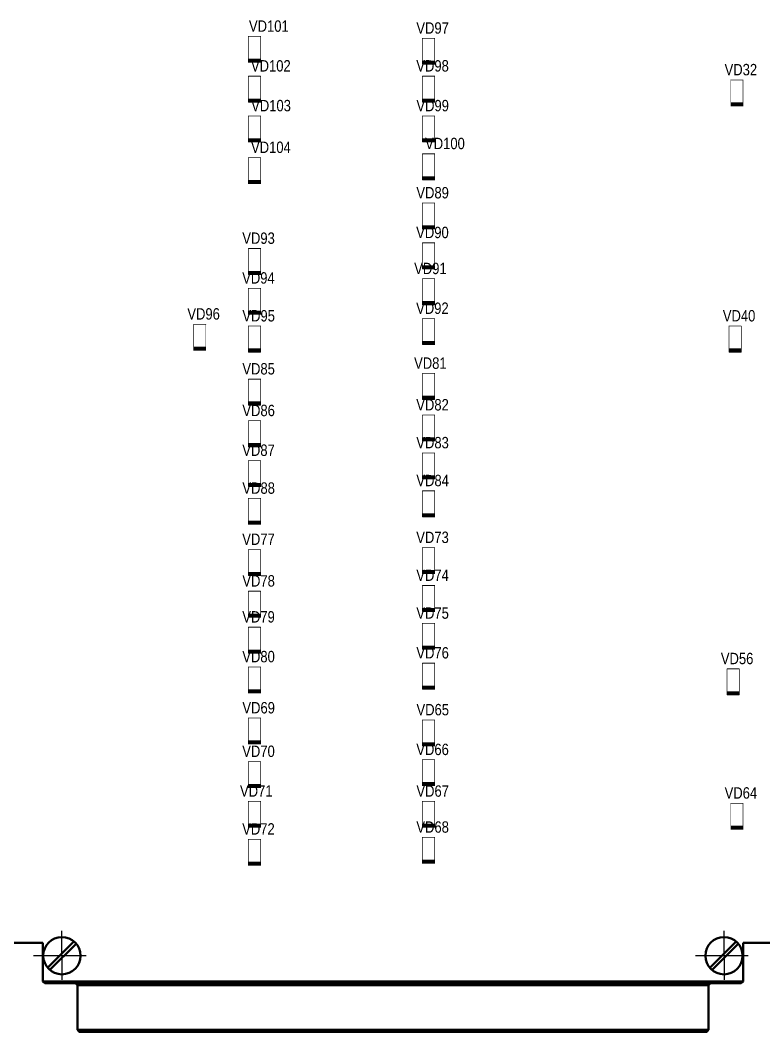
# Model space of a CAD drawing. Header units: millimetres. Extents: x 7140 to 8879, y -16257 to -5062.
# Drawn here: x 7514.5 to 7614.4, y -14766 to -14630.3 of the extents above; entities that cross this region are included whole.
import ezdxf

# ---------------------------------------------------------------- set-up
doc = ezdxf.new("R2010")
doc.units = ezdxf.units.MM
doc.layers.add('BottomOverlay', color=54, linetype='Continuous')
doc.layers.add('BottomSolder', color=6, linetype='Continuous')
doc.styles.get("Standard").update_dxf_attribs({"font": 'ARIALN.TTF', "height": 3.4})

msp = doc.modelspace()

# ---------------------------------------------------------------- linework, layer by layer
at = {"layer": 'BottomOverlay'}
for points, const_width in [([(7546.80521, -14632.4962), (7545.15521, -14632.4962)], 0.1), ([(7545.15521, -14635.9962), (7545.15521, -14632.4962)], 0.08), ([(7546.80521, -14635.9962), (7546.80521, -14632.4962)], 0.08), ([(7570.17318, -14632.7502), (7568.52318, -14632.7502)], 0.1), ([(7568.52318, -14636.2502), (7568.52318, -14632.7502)], 0.08), ([(7570.17318, -14636.2502), (7570.17318, -14632.7502)], 0.08), ([(7546.80521, -14635.9962), (7545.15521, -14635.9962)], 0.08), ([(7570.17318, -14636.2502), (7568.52318, -14636.2502)], 0.08), ([(7546.80518, -14637.8302), (7545.15518, -14637.8302)], 0.1), ([(7545.15518, -14641.3302), (7545.15518, -14637.8302)], 0.08), ([(7546.80518, -14641.3302), (7546.80518, -14637.8302)], 0.08), ([(7570.1732, -14637.8302), (7568.5232, -14637.8302)], 0.1), ([(7568.5232, -14641.3302), (7568.5232, -14637.8302)], 0.08), ([(7570.1732, -14641.3302), (7570.1732, -14637.8302)], 0.08), ([(7611.57518, -14638.3382), (7609.92518, -14638.3382)], 0.1), ([(7609.92518, -14641.8382), (7609.92518, -14638.3382)], 0.08), ([(7611.57518, -14641.8382), (7611.57518, -14638.3382)], 0.08), ([(7546.80518, -14641.3302), (7545.15518, -14641.3302)], 0.08), ([(7570.1732, -14641.3302), (7568.5232, -14641.3302)], 0.08), ([(7611.57518, -14641.8382), (7609.92518, -14641.8382)], 0.08), ([(7546.8052, -14643.1642), (7545.1552, -14643.1642)], 0.1), ([(7545.1552, -14646.6642), (7545.1552, -14643.1642)], 0.08), ([(7546.8052, -14646.6642), (7546.8052, -14643.1642)], 0.08), ([(7570.17317, -14643.1642), (7568.52317, -14643.1642)], 0.1), ([(7568.52317, -14646.6642), (7568.52317, -14643.1642)], 0.08), ([(7570.17317, -14646.6642), (7570.17317, -14643.1642)], 0.08), ([(7546.8052, -14646.6642), (7545.1552, -14646.6642)], 0.08), ([(7570.17317, -14646.6642), (7568.52317, -14646.6642)], 0.08), ([(7546.80517, -14648.7522), (7545.15517, -14648.7522)], 0.1), ([(7545.15517, -14652.2522), (7545.15517, -14648.7522)], 0.08), ([(7546.80517, -14652.2522), (7546.80517, -14648.7522)], 0.08), ([(7570.17314, -14648.2442), (7568.52314, -14648.2442)], 0.1), ([(7568.52314, -14651.7442), (7568.52314, -14648.2442)], 0.08), ([(7570.17314, -14651.7442), (7570.17314, -14648.2442)], 0.08), ([(7570.17314, -14651.7442), (7568.52314, -14651.7442)], 0.08), ([(7546.80517, -14652.2522), (7545.15517, -14652.2522)], 0.08), ([(7570.17317, -14654.8482), (7568.52317, -14654.8482)], 0.1), ([(7568.52317, -14658.3482), (7568.52317, -14654.8482)], 0.08), ([(7570.17317, -14658.3482), (7570.17317, -14654.8482)], 0.08), ([(7570.17317, -14658.3482), (7568.52317, -14658.3482)], 0.08), ([(7570.17319, -14660.1822), (7568.52319, -14660.1822)], 0.1), ([(7568.52319, -14663.6822), (7568.52319, -14660.1822)], 0.08), ([(7570.17319, -14663.6822), (7570.17319, -14660.1822)], 0.08), ([(7546.8052, -14660.9442), (7545.1552, -14660.9442)], 0.1), ([(7545.1552, -14664.4442), (7545.1552, -14660.9442)], 0.08), ([(7546.8052, -14664.4442), (7546.8052, -14660.9442)], 0.08), ([(7570.17319, -14663.6822), (7568.52319, -14663.6822)], 0.08), ([(7546.8052, -14664.4442), (7545.1552, -14664.4442)], 0.08), ([(7570.17316, -14665.0082), (7568.52316, -14665.0082)], 0.1), ([(7568.52316, -14668.5082), (7568.52316, -14665.0082)], 0.08), ([(7570.17316, -14668.5082), (7570.17316, -14665.0082)], 0.08), ([(7546.80517, -14666.2782), (7545.15517, -14666.2782)], 0.1), ([(7545.15517, -14669.7782), (7545.15517, -14666.2782)], 0.08), ([(7546.80517, -14669.7782), (7546.80517, -14666.2782)], 0.08), ([(7546.80517, -14669.7782), (7545.15517, -14669.7782)], 0.08), ([(7570.17316, -14668.5082), (7568.52316, -14668.5082)], 0.08), ([(7539.43918, -14671.1042), (7537.78918, -14671.1042)], 0.1), ([(7537.78918, -14674.6042), (7537.78918, -14671.1042)], 0.08), ([(7539.43918, -14674.6042), (7539.43918, -14671.1042)], 0.08), ([(7570.17318, -14670.3422), (7568.52318, -14670.3422)], 0.1), ([(7568.52318, -14673.8422), (7568.52318, -14670.3422)], 0.08), ([(7570.17318, -14673.8422), (7570.17318, -14670.3422)], 0.08), ([(7546.80519, -14671.3582), (7545.15519, -14671.3582)], 0.1), ([(7545.15519, -14674.8582), (7545.15519, -14671.3582)], 0.08), ([(7546.80519, -14674.8582), (7546.80519, -14671.3582)], 0.08), ([(7611.32118, -14671.3582), (7609.67118, -14671.3582)], 0.1), ([(7609.67118, -14674.8582), (7609.67118, -14671.3582)], 0.08), ([(7611.32118, -14674.8582), (7611.32118, -14671.3582)], 0.08), ([(7570.17318, -14673.8422), (7568.52318, -14673.8422)], 0.08), ([(7539.43918, -14674.6042), (7537.78918, -14674.6042)], 0.08), ([(7546.80519, -14674.8582), (7545.15519, -14674.8582)], 0.08), ([(7611.32118, -14674.8582), (7609.67118, -14674.8582)], 0.08), ([(7570.17315, -14677.7082), (7568.52315, -14677.7082)], 0.1), ([(7568.52315, -14681.2082), (7568.52315, -14677.7082)], 0.08), ([(7570.17315, -14681.2082), (7570.17315, -14677.7082)], 0.08), ([(7546.80518, -14678.4702), (7545.15518, -14678.4702)], 0.1), ([(7545.15518, -14681.9702), (7545.15518, -14678.4702)], 0.08), ([(7546.80518, -14681.9702), (7546.80518, -14678.4702)], 0.08), ([(7546.80518, -14681.9702), (7545.15518, -14681.9702)], 0.08), ([(7570.17315, -14681.2082), (7568.52315, -14681.2082)], 0.08), ([(7570.17322, -14683.2962), (7568.52322, -14683.2962)], 0.1), ([(7568.52322, -14686.7962), (7568.52322, -14683.2962)], 0.08), ([(7570.17322, -14686.7962), (7570.17322, -14683.2962)], 0.08), ([(7546.80515, -14684.0582), (7545.15515, -14684.0582)], 0.1), ([(7545.15515, -14687.5582), (7545.15515, -14684.0582)], 0.08), ([(7546.80515, -14687.5582), (7546.80515, -14684.0582)], 0.08), ([(7570.17322, -14686.7962), (7568.52322, -14686.7962)], 0.08), ([(7546.80515, -14687.5582), (7545.15515, -14687.5582)], 0.08), ([(7570.17319, -14688.3762), (7568.52319, -14688.3762)], 0.1), ([(7568.52319, -14691.8762), (7568.52319, -14688.3762)], 0.08), ([(7570.17319, -14691.8762), (7570.17319, -14688.3762)], 0.08), ([(7546.80522, -14689.3922), (7545.15522, -14689.3922)], 0.1), ([(7545.15522, -14692.8922), (7545.15522, -14689.3922)], 0.08), ([(7546.80522, -14692.8922), (7546.80522, -14689.3922)], 0.08), ([(7546.80522, -14692.8922), (7545.15522, -14692.8922)], 0.08), ([(7570.17319, -14691.8762), (7568.52319, -14691.8762)], 0.08), ([(7570.17316, -14693.4562), (7568.52316, -14693.4562)], 0.1), ([(7568.52316, -14696.9562), (7568.52316, -14693.4562)], 0.08), ([(7570.17316, -14696.9562), (7570.17316, -14693.4562)], 0.08), ([(7546.80519, -14694.4722), (7545.15519, -14694.4722)], 0.1), ([(7545.15519, -14697.9722), (7545.15519, -14694.4722)], 0.08), ([(7546.80519, -14697.9722), (7546.80519, -14694.4722)], 0.08), ([(7570.17316, -14696.9562), (7568.52316, -14696.9562)], 0.08), ([(7546.80519, -14697.9722), (7545.15519, -14697.9722)], 0.08), ([(7546.80521, -14701.3302), (7545.15521, -14701.3302)], 0.1), ([(7545.15521, -14704.8302), (7545.15521, -14701.3302)], 0.08), ([(7546.80521, -14704.8302), (7546.80521, -14701.3302)], 0.08), ([(7570.17318, -14701.0762), (7568.52318, -14701.0762)], 0.1), ([(7568.52318, -14704.5762), (7568.52318, -14701.0762)], 0.08), ([(7570.17318, -14704.5762), (7570.17318, -14701.0762)], 0.08), ([(7546.80521, -14704.8302), (7545.15521, -14704.8302)], 0.08), ([(7570.17318, -14704.5762), (7568.52318, -14704.5762)], 0.08), ([(7570.1732, -14706.1562), (7568.5232, -14706.1562)], 0.1), ([(7568.5232, -14709.6562), (7568.5232, -14706.1562)], 0.08), ([(7570.1732, -14709.6562), (7570.1732, -14706.1562)], 0.08), ([(7546.80518, -14706.9182), (7545.15518, -14706.9182)], 0.1), ([(7545.15518, -14710.4182), (7545.15518, -14706.9182)], 0.08), ([(7546.80518, -14710.4182), (7546.80518, -14706.9182)], 0.08), ([(7546.80518, -14710.4182), (7545.15518, -14710.4182)], 0.08), ([(7570.1732, -14709.6562), (7568.5232, -14709.6562)], 0.08), ([(7546.8052, -14711.7442), (7545.1552, -14711.7442)], 0.1), ([(7545.1552, -14715.2442), (7545.1552, -14711.7442)], 0.08), ([(7546.8052, -14715.2442), (7546.8052, -14711.7442)], 0.08), ([(7570.17317, -14711.2362), (7568.52317, -14711.2362)], 0.1), ([(7568.52317, -14714.7362), (7568.52317, -14711.2362)], 0.08), ([(7570.17317, -14714.7362), (7570.17317, -14711.2362)], 0.08), ([(7546.8052, -14715.2442), (7545.1552, -14715.2442)], 0.08), ([(7570.17317, -14714.7362), (7568.52317, -14714.7362)], 0.08), ([(7546.80517, -14717.0782), (7545.15517, -14717.0782)], 0.1), ([(7545.15517, -14720.5782), (7545.15517, -14717.0782)], 0.08), ([(7546.80517, -14720.5782), (7546.80517, -14717.0782)], 0.08), ([(7570.17314, -14716.5702), (7568.52314, -14716.5702)], 0.1), ([(7568.52314, -14720.0702), (7568.52314, -14716.5702)], 0.08), ([(7570.17314, -14720.0702), (7570.17314, -14716.5702)], 0.08), ([(7611.06718, -14717.3322), (7609.41718, -14717.3322)], 0.1), ([(7609.41718, -14720.8322), (7609.41718, -14717.3322)], 0.08), ([(7611.06718, -14720.8322), (7611.06718, -14717.3322)], 0.08), ([(7546.80517, -14720.5782), (7545.15517, -14720.5782)], 0.08), ([(7570.17314, -14720.0702), (7568.52314, -14720.0702)], 0.08), ([(7611.06718, -14720.8322), (7609.41718, -14720.8322)], 0.08), ([(7546.8052, -14723.9362), (7545.1552, -14723.9362)], 0.1), ([(7545.1552, -14727.4362), (7545.1552, -14723.9362)], 0.08), ([(7546.8052, -14727.4362), (7546.8052, -14723.9362)], 0.08), ([(7570.17317, -14724.1902), (7568.52317, -14724.1902)], 0.1), ([(7568.52317, -14727.6902), (7568.52317, -14724.1902)], 0.08), ([(7570.17317, -14727.6902), (7570.17317, -14724.1902)], 0.08), ([(7546.8052, -14727.4362), (7545.1552, -14727.4362)], 0.08), ([(7570.17317, -14727.6902), (7568.52317, -14727.6902)], 0.08), ([(7570.17319, -14729.5242), (7568.52319, -14729.5242)], 0.1), ([(7568.52319, -14733.0242), (7568.52319, -14729.5242)], 0.08), ([(7570.17319, -14733.0242), (7570.17319, -14729.5242)], 0.08), ([(7546.80517, -14729.7782), (7545.15517, -14729.7782)], 0.1), ([(7545.15517, -14733.2782), (7545.15517, -14729.7782)], 0.08), ([(7546.80517, -14733.2782), (7546.80517, -14729.7782)], 0.08), ([(7546.80517, -14733.2782), (7545.15517, -14733.2782)], 0.08), ([(7570.17319, -14733.0242), (7568.52319, -14733.0242)], 0.08), ([(7546.80519, -14735.1122), (7545.15519, -14735.1122)], 0.1), ([(7545.15519, -14738.6122), (7545.15519, -14735.1122)], 0.08), ([(7546.80519, -14738.6122), (7546.80519, -14735.1122)], 0.08), ([(7570.17316, -14735.1122), (7568.52316, -14735.1122)], 0.1), ([(7568.52316, -14738.6122), (7568.52316, -14735.1122)], 0.08), ([(7570.17316, -14738.6122), (7570.17316, -14735.1122)], 0.08), ([(7611.57518, -14735.3662), (7609.92518, -14735.3662)], 0.1), ([(7609.92518, -14738.8662), (7609.92518, -14735.3662)], 0.08), ([(7611.57518, -14738.8662), (7611.57518, -14735.3662)], 0.08), ([(7546.80519, -14738.6122), (7545.15519, -14738.6122)], 0.08), ([(7570.17316, -14738.6122), (7568.52316, -14738.6122)], 0.08), ([(7611.57518, -14738.8662), (7609.92518, -14738.8662)], 0.08), ([(7546.80516, -14740.1922), (7545.15516, -14740.1922)], 0.1), ([(7545.15516, -14743.6922), (7545.15516, -14740.1922)], 0.08), ([(7546.80516, -14743.6922), (7546.80516, -14740.1922)], 0.08), ([(7570.17318, -14739.9382), (7568.52318, -14739.9382)], 0.1), ([(7568.52318, -14743.4382), (7568.52318, -14739.9382)], 0.08), ([(7570.17318, -14743.4382), (7570.17318, -14739.9382)], 0.08), ([(7546.80516, -14743.6922), (7545.15516, -14743.6922)], 0.08), ([(7570.17318, -14743.4382), (7568.52318, -14743.4382)], 0.08)]:
    msp.add_lwpolyline(points, dxfattribs=dict(at, const_width=const_width))
for points, const_width in [([(7545.18021, -14632.4962, -1), (7545.13021, -14632.4962, -1)], 0.05), ([(7545.17521, -14632.4962, -1), (7545.13521, -14632.4962, -1)], 0.04), ([(7546.83021, -14632.4962, -1), (7546.78021, -14632.4962, -1)], 0.05), ([(7546.82521, -14632.4962, -1), (7546.78521, -14632.4962, -1)], 0.04), ([(7568.54818, -14632.7502, -1), (7568.49818, -14632.7502, -1)], 0.05), ([(7568.54318, -14632.7502, -1), (7568.50318, -14632.7502, -1)], 0.04), ([(7570.19818, -14632.7502, -1), (7570.14818, -14632.7502, -1)], 0.05), ([(7570.19318, -14632.7502, -1), (7570.15318, -14632.7502, -1)], 0.04), ([(7545.17521, -14635.9962, -1), (7545.13521, -14635.9962, -1)], 0.04), ([(7545.17521, -14635.9962, -1), (7545.13521, -14635.9962, -1)], 0.04), ([(7546.82521, -14635.9962, -1), (7546.78521, -14635.9962, -1)], 0.04), ([(7546.82521, -14635.9962, -1), (7546.78521, -14635.9962, -1)], 0.04), ([(7568.54318, -14636.2502, -1), (7568.50318, -14636.2502, -1)], 0.04), ([(7568.54318, -14636.2502, -1), (7568.50318, -14636.2502, -1)], 0.04), ([(7570.19318, -14636.2502, -1), (7570.15318, -14636.2502, -1)], 0.04), ([(7570.19318, -14636.2502, -1), (7570.15318, -14636.2502, -1)], 0.04), ([(7545.18018, -14637.8302, -1), (7545.13018, -14637.8302, -1)], 0.05), ([(7545.17518, -14637.8302, -1), (7545.13518, -14637.8302, -1)], 0.04), ([(7546.83018, -14637.8302, -1), (7546.78018, -14637.8302, -1)], 0.05), ([(7546.82518, -14637.8302, -1), (7546.78518, -14637.8302, -1)], 0.04), ([(7568.5482, -14637.8302, -1), (7568.4982, -14637.8302, -1)], 0.05), ([(7568.5432, -14637.8302, -1), (7568.5032, -14637.8302, -1)], 0.04), ([(7570.1982, -14637.8302, -1), (7570.1482, -14637.8302, -1)], 0.05), ([(7570.1932, -14637.8302, -1), (7570.1532, -14637.8302, -1)], 0.04), ([(7609.95018, -14638.3382, -1), (7609.90018, -14638.3382, -1)], 0.05), ([(7609.94518, -14638.3382, -1), (7609.90518, -14638.3382, -1)], 0.04), ([(7611.60018, -14638.3382, -1), (7611.55018, -14638.3382, -1)], 0.05), ([(7611.59518, -14638.3382, -1), (7611.55518, -14638.3382, -1)], 0.04), ([(7545.17518, -14641.3302, -1), (7545.13518, -14641.3302, -1)], 0.04), ([(7545.17518, -14641.3302, -1), (7545.13518, -14641.3302, -1)], 0.04), ([(7546.82518, -14641.3302, -1), (7546.78518, -14641.3302, -1)], 0.04), ([(7546.82518, -14641.3302, -1), (7546.78518, -14641.3302, -1)], 0.04), ([(7568.5432, -14641.3302, -1), (7568.5032, -14641.3302, -1)], 0.04), ([(7568.5432, -14641.3302, -1), (7568.5032, -14641.3302, -1)], 0.04), ([(7570.1932, -14641.3302, -1), (7570.1532, -14641.3302, -1)], 0.04), ([(7570.1932, -14641.3302, -1), (7570.1532, -14641.3302, -1)], 0.04), ([(7609.94518, -14641.8382, -1), (7609.90518, -14641.8382, -1)], 0.04), ([(7609.94518, -14641.8382, -1), (7609.90518, -14641.8382, -1)], 0.04), ([(7611.59518, -14641.8382, -1), (7611.55518, -14641.8382, -1)], 0.04), ([(7611.59518, -14641.8382, -1), (7611.55518, -14641.8382, -1)], 0.04), ([(7545.1802, -14643.1642, -1), (7545.1302, -14643.1642, -1)], 0.05), ([(7545.1752, -14643.1642, -1), (7545.1352, -14643.1642, -1)], 0.04), ([(7546.8302, -14643.1642, -1), (7546.7802, -14643.1642, -1)], 0.05), ([(7546.8252, -14643.1642, -1), (7546.7852, -14643.1642, -1)], 0.04), ([(7568.54817, -14643.1642, -1), (7568.49817, -14643.1642, -1)], 0.05), ([(7568.54317, -14643.1642, -1), (7568.50317, -14643.1642, -1)], 0.04), ([(7570.19817, -14643.1642, -1), (7570.14817, -14643.1642, -1)], 0.05), ([(7570.19317, -14643.1642, -1), (7570.15317, -14643.1642, -1)], 0.04), ([(7545.1752, -14646.6642, -1), (7545.1352, -14646.6642, -1)], 0.04), ([(7545.1752, -14646.6642, -1), (7545.1352, -14646.6642, -1)], 0.04), ([(7546.8252, -14646.6642, -1), (7546.7852, -14646.6642, -1)], 0.04), ([(7546.8252, -14646.6642, -1), (7546.7852, -14646.6642, -1)], 0.04), ([(7568.54317, -14646.6642, -1), (7568.50317, -14646.6642, -1)], 0.04), ([(7568.54317, -14646.6642, -1), (7568.50317, -14646.6642, -1)], 0.04), ([(7570.19317, -14646.6642, -1), (7570.15317, -14646.6642, -1)], 0.04), ([(7570.19317, -14646.6642, -1), (7570.15317, -14646.6642, -1)], 0.04), ([(7545.18017, -14648.7522, -1), (7545.13017, -14648.7522, -1)], 0.05), ([(7545.17517, -14648.7522, -1), (7545.13517, -14648.7522, -1)], 0.04), ([(7546.83017, -14648.7522, -1), (7546.78017, -14648.7522, -1)], 0.05), ([(7546.82517, -14648.7522, -1), (7546.78517, -14648.7522, -1)], 0.04), ([(7568.54814, -14648.2442, -1), (7568.49814, -14648.2442, -1)], 0.05), ([(7568.54314, -14648.2442, -1), (7568.50314, -14648.2442, -1)], 0.04), ([(7570.19814, -14648.2442, -1), (7570.14814, -14648.2442, -1)], 0.05), ([(7570.19314, -14648.2442, -1), (7570.15314, -14648.2442, -1)], 0.04), ([(7568.54314, -14651.7442, -1), (7568.50314, -14651.7442, -1)], 0.04), ([(7568.54314, -14651.7442, -1), (7568.50314, -14651.7442, -1)], 0.04), ([(7570.19314, -14651.7442, -1), (7570.15314, -14651.7442, -1)], 0.04), ([(7570.19314, -14651.7442, -1), (7570.15314, -14651.7442, -1)], 0.04), ([(7545.17517, -14652.2522, -1), (7545.13517, -14652.2522, -1)], 0.04), ([(7545.17517, -14652.2522, -1), (7545.13517, -14652.2522, -1)], 0.04), ([(7546.82517, -14652.2522, -1), (7546.78517, -14652.2522, -1)], 0.04), ([(7546.82517, -14652.2522, -1), (7546.78517, -14652.2522, -1)], 0.04), ([(7568.54817, -14654.8482, -1), (7568.49817, -14654.8482, -1)], 0.05), ([(7568.54317, -14654.8482, -1), (7568.50317, -14654.8482, -1)], 0.04), ([(7570.19817, -14654.8482, -1), (7570.14817, -14654.8482, -1)], 0.05), ([(7570.19317, -14654.8482, -1), (7570.15317, -14654.8482, -1)], 0.04), ([(7568.54317, -14658.3482, -1), (7568.50317, -14658.3482, -1)], 0.04), ([(7568.54317, -14658.3482, -1), (7568.50317, -14658.3482, -1)], 0.04), ([(7570.19317, -14658.3482, -1), (7570.15317, -14658.3482, -1)], 0.04), ([(7570.19317, -14658.3482, -1), (7570.15317, -14658.3482, -1)], 0.04), ([(7568.54819, -14660.1822, -1), (7568.49819, -14660.1822, -1)], 0.05), ([(7568.54319, -14660.1822, -1), (7568.50319, -14660.1822, -1)], 0.04), ([(7570.19819, -14660.1822, -1), (7570.14819, -14660.1822, -1)], 0.05), ([(7570.19319, -14660.1822, -1), (7570.15319, -14660.1822, -1)], 0.04), ([(7545.1802, -14660.9442, -1), (7545.1302, -14660.9442, -1)], 0.05), ([(7545.1752, -14660.9442, -1), (7545.1352, -14660.9442, -1)], 0.04), ([(7546.8302, -14660.9442, -1), (7546.7802, -14660.9442, -1)], 0.05), ([(7546.8252, -14660.9442, -1), (7546.7852, -14660.9442, -1)], 0.04), ([(7568.54319, -14663.6822, -1), (7568.50319, -14663.6822, -1)], 0.04), ([(7568.54319, -14663.6822, -1), (7568.50319, -14663.6822, -1)], 0.04), ([(7570.19319, -14663.6822, -1), (7570.15319, -14663.6822, -1)], 0.04), ([(7570.19319, -14663.6822, -1), (7570.15319, -14663.6822, -1)], 0.04), ([(7545.1752, -14664.4442, -1), (7545.1352, -14664.4442, -1)], 0.04), ([(7545.1752, -14664.4442, -1), (7545.1352, -14664.4442, -1)], 0.04), ([(7546.8252, -14664.4442, -1), (7546.7852, -14664.4442, -1)], 0.04), ([(7546.8252, -14664.4442, -1), (7546.7852, -14664.4442, -1)], 0.04), ([(7568.54816, -14665.0082, -1), (7568.49816, -14665.0082, -1)], 0.05), ([(7568.54316, -14665.0082, -1), (7568.50316, -14665.0082, -1)], 0.04), ([(7570.19816, -14665.0082, -1), (7570.14816, -14665.0082, -1)], 0.05), ([(7570.19316, -14665.0082, -1), (7570.15316, -14665.0082, -1)], 0.04), ([(7545.18017, -14666.2782, -1), (7545.13017, -14666.2782, -1)], 0.05), ([(7545.17517, -14666.2782, -1), (7545.13517, -14666.2782, -1)], 0.04), ([(7546.83017, -14666.2782, -1), (7546.78017, -14666.2782, -1)], 0.05), ([(7546.82517, -14666.2782, -1), (7546.78517, -14666.2782, -1)], 0.04), ([(7545.17517, -14669.7782, -1), (7545.13517, -14669.7782, -1)], 0.04), ([(7545.17517, -14669.7782, -1), (7545.13517, -14669.7782, -1)], 0.04), ([(7546.82517, -14669.7782, -1), (7546.78517, -14669.7782, -1)], 0.04), ([(7546.82517, -14669.7782, -1), (7546.78517, -14669.7782, -1)], 0.04), ([(7568.54316, -14668.5082, -1), (7568.50316, -14668.5082, -1)], 0.04), ([(7568.54316, -14668.5082, -1), (7568.50316, -14668.5082, -1)], 0.04), ([(7570.19316, -14668.5082, -1), (7570.15316, -14668.5082, -1)], 0.04), ([(7570.19316, -14668.5082, -1), (7570.15316, -14668.5082, -1)], 0.04), ([(7537.81418, -14671.1042, -1), (7537.76418, -14671.1042, -1)], 0.05), ([(7537.80918, -14671.1042, -1), (7537.76918, -14671.1042, -1)], 0.04), ([(7539.46418, -14671.1042, -1), (7539.41418, -14671.1042, -1)], 0.05), ([(7539.45918, -14671.1042, -1), (7539.41918, -14671.1042, -1)], 0.04), ([(7568.54818, -14670.3422, -1), (7568.49818, -14670.3422, -1)], 0.05), ([(7568.54318, -14670.3422, -1), (7568.50318, -14670.3422, -1)], 0.04), ([(7570.19818, -14670.3422, -1), (7570.14818, -14670.3422, -1)], 0.05), ([(7570.19318, -14670.3422, -1), (7570.15318, -14670.3422, -1)], 0.04), ([(7545.18019, -14671.3582, -1), (7545.13019, -14671.3582, -1)], 0.05), ([(7545.17519, -14671.3582, -1), (7545.13519, -14671.3582, -1)], 0.04), ([(7546.83019, -14671.3582, -1), (7546.78019, -14671.3582, -1)], 0.05), ([(7546.82519, -14671.3582, -1), (7546.78519, -14671.3582, -1)], 0.04), ([(7609.69618, -14671.3582, -1), (7609.64618, -14671.3582, -1)], 0.05), ([(7609.69118, -14671.3582, -1), (7609.65118, -14671.3582, -1)], 0.04), ([(7611.34618, -14671.3582, -1), (7611.29618, -14671.3582, -1)], 0.05), ([(7611.34118, -14671.3582, -1), (7611.30118, -14671.3582, -1)], 0.04), ([(7568.54318, -14673.8422, -1), (7568.50318, -14673.8422, -1)], 0.04), ([(7568.54318, -14673.8422, -1), (7568.50318, -14673.8422, -1)], 0.04), ([(7570.19318, -14673.8422, -1), (7570.15318, -14673.8422, -1)], 0.04), ([(7570.19318, -14673.8422, -1), (7570.15318, -14673.8422, -1)], 0.04), ([(7537.80918, -14674.6042, -1), (7537.76918, -14674.6042, -1)], 0.04), ([(7537.80918, -14674.6042, -1), (7537.76918, -14674.6042, -1)], 0.04), ([(7539.45918, -14674.6042, -1), (7539.41918, -14674.6042, -1)], 0.04), ([(7539.45918, -14674.6042, -1), (7539.41918, -14674.6042, -1)], 0.04), ([(7545.17519, -14674.8582, -1), (7545.13519, -14674.8582, -1)], 0.04), ([(7545.17519, -14674.8582, -1), (7545.13519, -14674.8582, -1)], 0.04), ([(7546.82519, -14674.8582, -1), (7546.78519, -14674.8582, -1)], 0.04), ([(7546.82519, -14674.8582, -1), (7546.78519, -14674.8582, -1)], 0.04), ([(7609.69118, -14674.8582, -1), (7609.65118, -14674.8582, -1)], 0.04), ([(7609.69118, -14674.8582, -1), (7609.65118, -14674.8582, -1)], 0.04), ([(7611.34118, -14674.8582, -1), (7611.30118, -14674.8582, -1)], 0.04), ([(7611.34118, -14674.8582, -1), (7611.30118, -14674.8582, -1)], 0.04), ([(7568.54815, -14677.7082, -1), (7568.49815, -14677.7082, -1)], 0.05), ([(7568.54315, -14677.7082, -1), (7568.50315, -14677.7082, -1)], 0.04), ([(7570.19815, -14677.7082, -1), (7570.14815, -14677.7082, -1)], 0.05), ([(7570.19315, -14677.7082, -1), (7570.15315, -14677.7082, -1)], 0.04), ([(7545.18018, -14678.4702, -1), (7545.13018, -14678.4702, -1)], 0.05), ([(7545.17518, -14678.4702, -1), (7545.13518, -14678.4702, -1)], 0.04), ([(7546.83018, -14678.4702, -1), (7546.78018, -14678.4702, -1)], 0.05), ([(7546.82518, -14678.4702, -1), (7546.78518, -14678.4702, -1)], 0.04), ([(7545.17518, -14681.9702, -1), (7545.13518, -14681.9702, -1)], 0.04), ([(7545.17518, -14681.9702, -1), (7545.13518, -14681.9702, -1)], 0.04), ([(7546.82518, -14681.9702, -1), (7546.78518, -14681.9702, -1)], 0.04), ([(7546.82518, -14681.9702, -1), (7546.78518, -14681.9702, -1)], 0.04), ([(7568.54315, -14681.2082, -1), (7568.50315, -14681.2082, -1)], 0.04), ([(7568.54315, -14681.2082, -1), (7568.50315, -14681.2082, -1)], 0.04), ([(7570.19315, -14681.2082, -1), (7570.15315, -14681.2082, -1)], 0.04), ([(7570.19315, -14681.2082, -1), (7570.15315, -14681.2082, -1)], 0.04), ([(7568.54822, -14683.2962, -1), (7568.49822, -14683.2962, -1)], 0.05), ([(7568.54322, -14683.2962, -1), (7568.50322, -14683.2962, -1)], 0.04), ([(7570.19822, -14683.2962, -1), (7570.14822, -14683.2962, -1)], 0.05), ([(7570.19322, -14683.2962, -1), (7570.15322, -14683.2962, -1)], 0.04), ([(7545.18015, -14684.0582, -1), (7545.13015, -14684.0582, -1)], 0.05), ([(7545.17515, -14684.0582, -1), (7545.13515, -14684.0582, -1)], 0.04), ([(7546.83015, -14684.0582, -1), (7546.78015, -14684.0582, -1)], 0.05), ([(7546.82515, -14684.0582, -1), (7546.78515, -14684.0582, -1)], 0.04), ([(7568.54322, -14686.7962, -1), (7568.50322, -14686.7962, -1)], 0.04), ([(7568.54322, -14686.7962, -1), (7568.50322, -14686.7962, -1)], 0.04), ([(7570.19322, -14686.7962, -1), (7570.15322, -14686.7962, -1)], 0.04), ([(7570.19322, -14686.7962, -1), (7570.15322, -14686.7962, -1)], 0.04), ([(7545.17515, -14687.5582, -1), (7545.13515, -14687.5582, -1)], 0.04), ([(7545.17515, -14687.5582, -1), (7545.13515, -14687.5582, -1)], 0.04), ([(7546.82515, -14687.5582, -1), (7546.78515, -14687.5582, -1)], 0.04), ([(7546.82515, -14687.5582, -1), (7546.78515, -14687.5582, -1)], 0.04), ([(7568.54819, -14688.3762, -1), (7568.49819, -14688.3762, -1)], 0.05), ([(7568.54319, -14688.3762, -1), (7568.50319, -14688.3762, -1)], 0.04), ([(7570.19819, -14688.3762, -1), (7570.14819, -14688.3762, -1)], 0.05), ([(7570.19319, -14688.3762, -1), (7570.15319, -14688.3762, -1)], 0.04), ([(7545.18022, -14689.3922, -1), (7545.13022, -14689.3922, -1)], 0.05), ([(7545.17522, -14689.3922, -1), (7545.13522, -14689.3922, -1)], 0.04), ([(7546.83022, -14689.3922, -1), (7546.78022, -14689.3922, -1)], 0.05), ([(7546.82522, -14689.3922, -1), (7546.78522, -14689.3922, -1)], 0.04), ([(7545.17522, -14692.8922, -1), (7545.13522, -14692.8922, -1)], 0.04), ([(7545.17522, -14692.8922, -1), (7545.13522, -14692.8922, -1)], 0.04), ([(7546.82522, -14692.8922, -1), (7546.78522, -14692.8922, -1)], 0.04), ([(7546.82522, -14692.8922, -1), (7546.78522, -14692.8922, -1)], 0.04), ([(7568.54319, -14691.8762, -1), (7568.50319, -14691.8762, -1)], 0.04), ([(7568.54319, -14691.8762, -1), (7568.50319, -14691.8762, -1)], 0.04), ([(7570.19319, -14691.8762, -1), (7570.15319, -14691.8762, -1)], 0.04), ([(7570.19319, -14691.8762, -1), (7570.15319, -14691.8762, -1)], 0.04), ([(7568.54816, -14693.4562, -1), (7568.49816, -14693.4562, -1)], 0.05), ([(7568.54316, -14693.4562, -1), (7568.50316, -14693.4562, -1)], 0.04), ([(7570.19816, -14693.4562, -1), (7570.14816, -14693.4562, -1)], 0.05), ([(7570.19316, -14693.4562, -1), (7570.15316, -14693.4562, -1)], 0.04), ([(7545.18019, -14694.4722, -1), (7545.13019, -14694.4722, -1)], 0.05), ([(7545.17519, -14694.4722, -1), (7545.13519, -14694.4722, -1)], 0.04), ([(7546.83019, -14694.4722, -1), (7546.78019, -14694.4722, -1)], 0.05), ([(7546.82519, -14694.4722, -1), (7546.78519, -14694.4722, -1)], 0.04), ([(7568.54316, -14696.9562, -1), (7568.50316, -14696.9562, -1)], 0.04), ([(7568.54316, -14696.9562, -1), (7568.50316, -14696.9562, -1)], 0.04), ([(7570.19316, -14696.9562, -1), (7570.15316, -14696.9562, -1)], 0.04), ([(7570.19316, -14696.9562, -1), (7570.15316, -14696.9562, -1)], 0.04), ([(7545.17519, -14697.9722, -1), (7545.13519, -14697.9722, -1)], 0.04), ([(7545.17519, -14697.9722, -1), (7545.13519, -14697.9722, -1)], 0.04), ([(7546.82519, -14697.9722, -1), (7546.78519, -14697.9722, -1)], 0.04), ([(7546.82519, -14697.9722, -1), (7546.78519, -14697.9722, -1)], 0.04), ([(7545.18021, -14701.3302, -1), (7545.13021, -14701.3302, -1)], 0.05), ([(7545.17521, -14701.3302, -1), (7545.13521, -14701.3302, -1)], 0.04), ([(7546.83021, -14701.3302, -1), (7546.78021, -14701.3302, -1)], 0.05), ([(7546.82521, -14701.3302, -1), (7546.78521, -14701.3302, -1)], 0.04), ([(7568.54818, -14701.0762, -1), (7568.49818, -14701.0762, -1)], 0.05), ([(7568.54318, -14701.0762, -1), (7568.50318, -14701.0762, -1)], 0.04), ([(7570.19818, -14701.0762, -1), (7570.14818, -14701.0762, -1)], 0.05), ([(7570.19318, -14701.0762, -1), (7570.15318, -14701.0762, -1)], 0.04), ([(7545.17521, -14704.8302, -1), (7545.13521, -14704.8302, -1)], 0.04), ([(7545.17521, -14704.8302, -1), (7545.13521, -14704.8302, -1)], 0.04), ([(7546.82521, -14704.8302, -1), (7546.78521, -14704.8302, -1)], 0.04), ([(7546.82521, -14704.8302, -1), (7546.78521, -14704.8302, -1)], 0.04), ([(7568.54318, -14704.5762, -1), (7568.50318, -14704.5762, -1)], 0.04), ([(7568.54318, -14704.5762, -1), (7568.50318, -14704.5762, -1)], 0.04), ([(7570.19318, -14704.5762, -1), (7570.15318, -14704.5762, -1)], 0.04), ([(7570.19318, -14704.5762, -1), (7570.15318, -14704.5762, -1)], 0.04), ([(7568.5482, -14706.1562, -1), (7568.4982, -14706.1562, -1)], 0.05), ([(7568.5432, -14706.1562, -1), (7568.5032, -14706.1562, -1)], 0.04), ([(7570.1982, -14706.1562, -1), (7570.1482, -14706.1562, -1)], 0.05), ([(7570.1932, -14706.1562, -1), (7570.1532, -14706.1562, -1)], 0.04), ([(7545.18018, -14706.9182, -1), (7545.13018, -14706.9182, -1)], 0.05), ([(7545.17518, -14706.9182, -1), (7545.13518, -14706.9182, -1)], 0.04), ([(7546.83018, -14706.9182, -1), (7546.78018, -14706.9182, -1)], 0.05), ([(7546.82518, -14706.9182, -1), (7546.78518, -14706.9182, -1)], 0.04), ([(7545.17518, -14710.4182, -1), (7545.13518, -14710.4182, -1)], 0.04), ([(7545.17518, -14710.4182, -1), (7545.13518, -14710.4182, -1)], 0.04), ([(7546.82518, -14710.4182, -1), (7546.78518, -14710.4182, -1)], 0.04), ([(7546.82518, -14710.4182, -1), (7546.78518, -14710.4182, -1)], 0.04), ([(7568.5432, -14709.6562, -1), (7568.5032, -14709.6562, -1)], 0.04), ([(7568.5432, -14709.6562, -1), (7568.5032, -14709.6562, -1)], 0.04), ([(7570.1932, -14709.6562, -1), (7570.1532, -14709.6562, -1)], 0.04), ([(7570.1932, -14709.6562, -1), (7570.1532, -14709.6562, -1)], 0.04), ([(7545.1802, -14711.7442, -1), (7545.1302, -14711.7442, -1)], 0.05), ([(7545.1752, -14711.7442, -1), (7545.1352, -14711.7442, -1)], 0.04), ([(7546.8302, -14711.7442, -1), (7546.7802, -14711.7442, -1)], 0.05), ([(7546.8252, -14711.7442, -1), (7546.7852, -14711.7442, -1)], 0.04), ([(7568.54817, -14711.2362, -1), (7568.49817, -14711.2362, -1)], 0.05), ([(7568.54317, -14711.2362, -1), (7568.50317, -14711.2362, -1)], 0.04), ([(7570.19817, -14711.2362, -1), (7570.14817, -14711.2362, -1)], 0.05), ([(7570.19317, -14711.2362, -1), (7570.15317, -14711.2362, -1)], 0.04), ([(7545.1752, -14715.2442, -1), (7545.1352, -14715.2442, -1)], 0.04), ([(7545.1752, -14715.2442, -1), (7545.1352, -14715.2442, -1)], 0.04), ([(7546.8252, -14715.2442, -1), (7546.7852, -14715.2442, -1)], 0.04), ([(7546.8252, -14715.2442, -1), (7546.7852, -14715.2442, -1)], 0.04), ([(7568.54317, -14714.7362, -1), (7568.50317, -14714.7362, -1)], 0.04), ([(7568.54317, -14714.7362, -1), (7568.50317, -14714.7362, -1)], 0.04), ([(7570.19317, -14714.7362, -1), (7570.15317, -14714.7362, -1)], 0.04), ([(7570.19317, -14714.7362, -1), (7570.15317, -14714.7362, -1)], 0.04), ([(7545.18017, -14717.0782, -1), (7545.13017, -14717.0782, -1)], 0.05), ([(7545.17517, -14717.0782, -1), (7545.13517, -14717.0782, -1)], 0.04), ([(7546.83017, -14717.0782, -1), (7546.78017, -14717.0782, -1)], 0.05), ([(7546.82517, -14717.0782, -1), (7546.78517, -14717.0782, -1)], 0.04), ([(7568.54814, -14716.5702, -1), (7568.49814, -14716.5702, -1)], 0.05), ([(7568.54314, -14716.5702, -1), (7568.50314, -14716.5702, -1)], 0.04), ([(7570.19814, -14716.5702, -1), (7570.14814, -14716.5702, -1)], 0.05), ([(7570.19314, -14716.5702, -1), (7570.15314, -14716.5702, -1)], 0.04), ([(7609.44218, -14717.3322, -1), (7609.39218, -14717.3322, -1)], 0.05), ([(7609.43718, -14717.3322, -1), (7609.39718, -14717.3322, -1)], 0.04), ([(7611.09218, -14717.3322, -1), (7611.04218, -14717.3322, -1)], 0.05), ([(7611.08718, -14717.3322, -1), (7611.04718, -14717.3322, -1)], 0.04), ([(7545.17517, -14720.5782, -1), (7545.13517, -14720.5782, -1)], 0.04), ([(7545.17517, -14720.5782, -1), (7545.13517, -14720.5782, -1)], 0.04), ([(7546.82517, -14720.5782, -1), (7546.78517, -14720.5782, -1)], 0.04), ([(7546.82517, -14720.5782, -1), (7546.78517, -14720.5782, -1)], 0.04), ([(7568.54314, -14720.0702, -1), (7568.50314, -14720.0702, -1)], 0.04), ([(7568.54314, -14720.0702, -1), (7568.50314, -14720.0702, -1)], 0.04), ([(7570.19314, -14720.0702, -1), (7570.15314, -14720.0702, -1)], 0.04), ([(7570.19314, -14720.0702, -1), (7570.15314, -14720.0702, -1)], 0.04), ([(7609.43718, -14720.8322, -1), (7609.39718, -14720.8322, -1)], 0.04), ([(7609.43718, -14720.8322, -1), (7609.39718, -14720.8322, -1)], 0.04), ([(7611.08718, -14720.8322, -1), (7611.04718, -14720.8322, -1)], 0.04), ([(7611.08718, -14720.8322, -1), (7611.04718, -14720.8322, -1)], 0.04), ([(7545.1802, -14723.9362, -1), (7545.1302, -14723.9362, -1)], 0.05), ([(7545.1752, -14723.9362, -1), (7545.1352, -14723.9362, -1)], 0.04), ([(7546.8302, -14723.9362, -1), (7546.7802, -14723.9362, -1)], 0.05), ([(7546.8252, -14723.9362, -1), (7546.7852, -14723.9362, -1)], 0.04), ([(7568.54817, -14724.1902, -1), (7568.49817, -14724.1902, -1)], 0.05), ([(7568.54317, -14724.1902, -1), (7568.50317, -14724.1902, -1)], 0.04), ([(7570.19817, -14724.1902, -1), (7570.14817, -14724.1902, -1)], 0.05), ([(7570.19317, -14724.1902, -1), (7570.15317, -14724.1902, -1)], 0.04), ([(7545.1752, -14727.4362, -1), (7545.1352, -14727.4362, -1)], 0.04), ([(7545.1752, -14727.4362, -1), (7545.1352, -14727.4362, -1)], 0.04), ([(7546.8252, -14727.4362, -1), (7546.7852, -14727.4362, -1)], 0.04), ([(7546.8252, -14727.4362, -1), (7546.7852, -14727.4362, -1)], 0.04), ([(7568.54317, -14727.6902, -1), (7568.50317, -14727.6902, -1)], 0.04), ([(7568.54317, -14727.6902, -1), (7568.50317, -14727.6902, -1)], 0.04), ([(7570.19317, -14727.6902, -1), (7570.15317, -14727.6902, -1)], 0.04), ([(7570.19317, -14727.6902, -1), (7570.15317, -14727.6902, -1)], 0.04), ([(7568.54819, -14729.5242, -1), (7568.49819, -14729.5242, -1)], 0.05), ([(7568.54319, -14729.5242, -1), (7568.50319, -14729.5242, -1)], 0.04), ([(7570.19819, -14729.5242, -1), (7570.14819, -14729.5242, -1)], 0.05), ([(7570.19319, -14729.5242, -1), (7570.15319, -14729.5242, -1)], 0.04), ([(7545.18017, -14729.7782, -1), (7545.13017, -14729.7782, -1)], 0.05), ([(7545.17517, -14729.7782, -1), (7545.13517, -14729.7782, -1)], 0.04), ([(7546.83017, -14729.7782, -1), (7546.78017, -14729.7782, -1)], 0.05), ([(7546.82517, -14729.7782, -1), (7546.78517, -14729.7782, -1)], 0.04), ([(7545.17517, -14733.2782, -1), (7545.13517, -14733.2782, -1)], 0.04), ([(7545.17517, -14733.2782, -1), (7545.13517, -14733.2782, -1)], 0.04), ([(7546.82517, -14733.2782, -1), (7546.78517, -14733.2782, -1)], 0.04), ([(7546.82517, -14733.2782, -1), (7546.78517, -14733.2782, -1)], 0.04), ([(7568.54319, -14733.0242, -1), (7568.50319, -14733.0242, -1)], 0.04), ([(7568.54319, -14733.0242, -1), (7568.50319, -14733.0242, -1)], 0.04), ([(7570.19319, -14733.0242, -1), (7570.15319, -14733.0242, -1)], 0.04), ([(7570.19319, -14733.0242, -1), (7570.15319, -14733.0242, -1)], 0.04), ([(7545.18019, -14735.1122, -1), (7545.13019, -14735.1122, -1)], 0.05), ([(7545.17519, -14735.1122, -1), (7545.13519, -14735.1122, -1)], 0.04), ([(7546.83019, -14735.1122, -1), (7546.78019, -14735.1122, -1)], 0.05), ([(7546.82519, -14735.1122, -1), (7546.78519, -14735.1122, -1)], 0.04), ([(7568.54816, -14735.1122, -1), (7568.49816, -14735.1122, -1)], 0.05), ([(7568.54316, -14735.1122, -1), (7568.50316, -14735.1122, -1)], 0.04), ([(7570.19816, -14735.1122, -1), (7570.14816, -14735.1122, -1)], 0.05), ([(7570.19316, -14735.1122, -1), (7570.15316, -14735.1122, -1)], 0.04), ([(7609.95018, -14735.3662, -1), (7609.90018, -14735.3662, -1)], 0.05), ([(7609.94518, -14735.3662, -1), (7609.90518, -14735.3662, -1)], 0.04), ([(7611.60018, -14735.3662, -1), (7611.55018, -14735.3662, -1)], 0.05), ([(7611.59518, -14735.3662, -1), (7611.55518, -14735.3662, -1)], 0.04), ([(7545.17519, -14738.6122, -1), (7545.13519, -14738.6122, -1)], 0.04), ([(7545.17519, -14738.6122, -1), (7545.13519, -14738.6122, -1)], 0.04), ([(7546.82519, -14738.6122, -1), (7546.78519, -14738.6122, -1)], 0.04), ([(7546.82519, -14738.6122, -1), (7546.78519, -14738.6122, -1)], 0.04), ([(7568.54316, -14738.6122, -1), (7568.50316, -14738.6122, -1)], 0.04), ([(7568.54316, -14738.6122, -1), (7568.50316, -14738.6122, -1)], 0.04), ([(7570.19316, -14738.6122, -1), (7570.15316, -14738.6122, -1)], 0.04), ([(7570.19316, -14738.6122, -1), (7570.15316, -14738.6122, -1)], 0.04), ([(7609.94518, -14738.8662, -1), (7609.90518, -14738.8662, -1)], 0.04), ([(7609.94518, -14738.8662, -1), (7609.90518, -14738.8662, -1)], 0.04), ([(7611.59518, -14738.8662, -1), (7611.55518, -14738.8662, -1)], 0.04), ([(7611.59518, -14738.8662, -1), (7611.55518, -14738.8662, -1)], 0.04), ([(7545.18016, -14740.1922, -1), (7545.13016, -14740.1922, -1)], 0.05), ([(7545.17516, -14740.1922, -1), (7545.13516, -14740.1922, -1)], 0.04), ([(7546.83016, -14740.1922, -1), (7546.78016, -14740.1922, -1)], 0.05), ([(7546.82516, -14740.1922, -1), (7546.78516, -14740.1922, -1)], 0.04), ([(7568.54818, -14739.9382, -1), (7568.49818, -14739.9382, -1)], 0.05), ([(7568.54318, -14739.9382, -1), (7568.50318, -14739.9382, -1)], 0.04), ([(7570.19818, -14739.9382, -1), (7570.14818, -14739.9382, -1)], 0.05), ([(7570.19318, -14739.9382, -1), (7570.15318, -14739.9382, -1)], 0.04), ([(7545.17516, -14743.6922, -1), (7545.13516, -14743.6922, -1)], 0.04), ([(7545.17516, -14743.6922, -1), (7545.13516, -14743.6922, -1)], 0.04), ([(7546.82516, -14743.6922, -1), (7546.78516, -14743.6922, -1)], 0.04), ([(7546.82516, -14743.6922, -1), (7546.78516, -14743.6922, -1)], 0.04), ([(7568.54318, -14743.4382, -1), (7568.50318, -14743.4382, -1)], 0.04), ([(7568.54318, -14743.4382, -1), (7568.50318, -14743.4382, -1)], 0.04), ([(7570.19318, -14743.4382, -1), (7570.15318, -14743.4382, -1)], 0.04), ([(7570.19318, -14743.4382, -1), (7570.15318, -14743.4382, -1)], 0.04)]:
    msp.add_lwpolyline(points, format="xyb", close=True, dxfattribs=dict(at, const_width=const_width))
for points in [[(7546.80521, -14635.49618), (7546.80521, -14635.99618), (7545.15521, -14635.49618), (7545.15521, -14635.99618)], [(7570.17318, -14635.75018), (7570.17318, -14636.25018), (7568.52318, -14635.75018), (7568.52318, -14636.25018)], [(7546.80518, -14640.83018), (7546.80518, -14641.33018), (7545.15518, -14640.83018), (7545.15518, -14641.33018)], [(7570.1732, -14640.83018), (7570.1732, -14641.33018), (7568.5232, -14640.83018), (7568.5232, -14641.33018)], [(7611.57518, -14641.33818), (7611.57518, -14641.83818), (7609.92518, -14641.33818), (7609.92518, -14641.83818)], [(7546.8052, -14646.16418), (7546.8052, -14646.66418), (7545.1552, -14646.16418), (7545.1552, -14646.66418)], [(7570.17317, -14646.16418), (7570.17317, -14646.66418), (7568.52317, -14646.16418), (7568.52317, -14646.66418)], [(7546.80517, -14651.75218), (7546.80517, -14652.25218), (7545.15517, -14651.75218), (7545.15517, -14652.25218)], [(7570.17314, -14651.24418), (7570.17314, -14651.74418), (7568.52314, -14651.24418), (7568.52314, -14651.74418)], [(7570.17317, -14657.84818), (7570.17317, -14658.34818), (7568.52317, -14657.84818), (7568.52317, -14658.34818)], [(7546.8052, -14663.94418), (7546.8052, -14664.44418), (7545.1552, -14663.94418), (7545.1552, -14664.44418)], [(7570.17319, -14663.18218), (7570.17319, -14663.68218), (7568.52319, -14663.18218), (7568.52319, -14663.68218)], [(7570.17316, -14668.00818), (7570.17316, -14668.50818), (7568.52316, -14668.00818), (7568.52316, -14668.50818)], [(7546.80517, -14669.27818), (7546.80517, -14669.77818), (7545.15517, -14669.27818), (7545.15517, -14669.77818)], [(7570.17318, -14673.34218), (7570.17318, -14673.84218), (7568.52318, -14673.34218), (7568.52318, -14673.84218)], [(7539.43918, -14674.10418), (7539.43918, -14674.60418), (7537.78918, -14674.10418), (7537.78918, -14674.60418)], [(7546.80519, -14674.35818), (7546.80519, -14674.85818), (7545.15519, -14674.35818), (7545.15519, -14674.85818)], [(7611.32118, -14674.35818), (7611.32118, -14674.85818), (7609.67118, -14674.35818), (7609.67118, -14674.85818)], [(7546.80518, -14681.47018), (7546.80518, -14681.97018), (7545.15518, -14681.47018), (7545.15518, -14681.97018)], [(7570.17315, -14680.70818), (7570.17315, -14681.20818), (7568.52315, -14680.70818), (7568.52315, -14681.20818)], [(7546.80515, -14687.05818), (7546.80515, -14687.55818), (7545.15515, -14687.05818), (7545.15515, -14687.55818)], [(7570.17322, -14686.29618), (7570.17322, -14686.79618), (7568.52322, -14686.29618), (7568.52322, -14686.79618)], [(7570.17319, -14691.37618), (7570.17319, -14691.87618), (7568.52319, -14691.37618), (7568.52319, -14691.87618)], [(7546.80522, -14692.39218), (7546.80522, -14692.89218), (7545.15522, -14692.39218), (7545.15522, -14692.89218)], [(7570.17316, -14696.45618), (7570.17316, -14696.95618), (7568.52316, -14696.45618), (7568.52316, -14696.95618)], [(7546.80519, -14697.47218), (7546.80519, -14697.97218), (7545.15519, -14697.47218), (7545.15519, -14697.97218)], [(7546.80521, -14704.33018), (7546.80521, -14704.83018), (7545.15521, -14704.33018), (7545.15521, -14704.83018)], [(7570.17318, -14704.07618), (7570.17318, -14704.57618), (7568.52318, -14704.07618), (7568.52318, -14704.57618)], [(7546.80518, -14709.91818), (7546.80518, -14710.41818), (7545.15518, -14709.91818), (7545.15518, -14710.41818)], [(7570.1732, -14709.15618), (7570.1732, -14709.65618), (7568.5232, -14709.15618), (7568.5232, -14709.65618)], [(7570.17317, -14714.23618), (7570.17317, -14714.73618), (7568.52317, -14714.23618), (7568.52317, -14714.73618)], [(7546.8052, -14714.74418), (7546.8052, -14715.24418), (7545.1552, -14714.74418), (7545.1552, -14715.24418)], [(7570.17314, -14719.57018), (7570.17314, -14720.07018), (7568.52314, -14719.57018), (7568.52314, -14720.07018)], [(7546.80517, -14720.07818), (7546.80517, -14720.57818), (7545.15517, -14720.07818), (7545.15517, -14720.57818)], [(7611.06718, -14720.33218), (7611.06718, -14720.83218), (7609.41718, -14720.33218), (7609.41718, -14720.83218)], [(7546.8052, -14726.93618), (7546.8052, -14727.43618), (7545.1552, -14726.93618), (7545.1552, -14727.43618)], [(7570.17317, -14727.19018), (7570.17317, -14727.69018), (7568.52317, -14727.19018), (7568.52317, -14727.69018)], [(7546.80517, -14732.77818), (7546.80517, -14733.27818), (7545.15517, -14732.77818), (7545.15517, -14733.27818)], [(7570.17319, -14732.52418), (7570.17319, -14733.02418), (7568.52319, -14732.52418), (7568.52319, -14733.02418)], [(7546.80519, -14738.11218), (7546.80519, -14738.61218), (7545.15519, -14738.11218), (7545.15519, -14738.61218)], [(7570.17316, -14738.11218), (7570.17316, -14738.61218), (7568.52316, -14738.11218), (7568.52316, -14738.61218)], [(7611.57518, -14738.36618), (7611.57518, -14738.86618), (7609.92518, -14738.36618), (7609.92518, -14738.86618)], [(7570.17318, -14742.93818), (7570.17318, -14743.43818), (7568.52318, -14742.93818), (7568.52318, -14743.43818)], [(7546.80516, -14743.19218), (7546.80516, -14743.69218), (7545.15516, -14743.19218), (7545.15516, -14743.69218)]]:
    msp.add_solid(points, dxfattribs=at)
at = {"layer": 'BottomSolder', "color": 0}
for p, q in [((7520.11519, -14755.81816), (7520.11519, -14752.46975)), ((7609.01519, -14755.81816), (7609.01519, -14752.46975)), ((7520.11519, -14755.81816), (7520.11519, -14753.31816)), ((7523.35128, -14755.81816), (7516.29797, -14755.81816)), ((7522.61519, -14755.81816), (7517.61519, -14755.81816)), ((7520.11519, -14755.81816), (7520.11519, -14758.31816)), ((7520.11519, -14755.81816), (7520.11519, -14759.0477)), ((7612.25128, -14755.81816), (7605.19797, -14755.81816)), ((7609.01519, -14755.81816), (7609.01519, -14759.0477))]:
    msp.add_line(p, q, dxfattribs=at)
at = {"layer": 'BottomSolder', "lineweight": 50}
for p, q in [((7518.20379, -14757.42956), (7521.72658, -14753.90677)), ((7607.10379, -14757.42956), (7610.62658, -14753.90677)), ((7436.39071, -14754.0777), (7517.56519, -14754.0777)), ((7517.56519, -14754.0777), (7517.56519, -14758.51816)), ((7518.50379, -14757.72956), (7522.02658, -14754.20677)), ((7607.40379, -14757.72956), (7610.92658, -14754.20677)), ((7611.56519, -14759.26816), (7611.56519, -14754.0777)), ((7611.56519, -14754.0777), (7671.2932, -14754.0777)), ((7517.56519, -14759.26816), (7517.56519, -14758.51816)), ((7611.56519, -14759.26816), (7517.56519, -14759.26816)), ((7517.81519, -14759.51816), (7517.56519, -14759.26816)), ((7611.31519, -14759.51816), (7611.56519, -14759.26816)), ((7517.81519, -14759.51816), (7611.31519, -14759.51816)), ((7521.94518, -14759.51816), (7522.19519, -14759.76816)), ((7522.44519, -14759.76816), (7522.19519, -14759.76816)), ((7522.19519, -14759.76816), (7522.19519, -14765.76816)), ((7522.44519, -14759.76816), (7522.94519, -14759.76816)), ((7523.19518, -14759.76816), (7522.94519, -14759.76816)), ((7523.44519, -14759.76816), (7523.19518, -14759.76816)), ((7523.44519, -14759.76816), (7605.68519, -14759.76816)), ((7605.93519, -14759.76816), (7605.68519, -14759.76816)), ((7606.18519, -14759.76816), (7605.93519, -14759.76816)), ((7606.18519, -14759.76816), (7606.68519, -14759.76816)), ((7606.93519, -14759.76816), (7606.68519, -14759.76816)), ((7606.93519, -14759.76816), (7607.18519, -14759.51816)), ((7606.93519, -14765.76816), (7606.93519, -14759.76816)), ((7522.19519, -14765.76816), (7522.44519, -14766.01816)), ((7522.44519, -14765.76816), (7522.19519, -14765.76816)), ((7522.94519, -14765.76816), (7522.44519, -14765.76816)), ((7522.44519, -14766.01816), (7522.94519, -14766.01816)), ((7523.19518, -14765.76816), (7522.94519, -14765.76816)), ((7523.19518, -14766.01816), (7522.94519, -14766.01816)), ((7523.44519, -14765.76816), (7523.19518, -14765.76816)), ((7523.44519, -14766.01816), (7523.19518, -14766.01816)), ((7605.68519, -14765.76816), (7523.44519, -14765.76816)), ((7523.44519, -14766.01816), (7605.68519, -14766.01816)), ((7605.93519, -14765.76816), (7605.68519, -14765.76816)), ((7605.93519, -14766.01816), (7605.68519, -14766.01816)), ((7606.18519, -14765.76816), (7605.93519, -14765.76816)), ((7606.18519, -14766.01816), (7605.93519, -14766.01816)), ((7606.68519, -14765.76816), (7606.18519, -14765.76816)), ((7606.18519, -14766.01816), (7606.68519, -14766.01816)), ((7606.93519, -14765.76816), (7606.68519, -14765.76816)), ((7606.68519, -14766.01816), (7606.93519, -14765.76816))]:
    msp.add_line(p, q, dxfattribs=at)
at = {"layer": 'BottomSolder'}
for p, q in [((7520.11519, -14755.81816), (7519.81519, -14755.81816)), ((7609.01519, -14755.81816), (7608.71519, -14755.81816))]:
    msp.add_line(p, q, dxfattribs=at)
at = {"layer": 'BottomSolder', "lineweight": 50}
for centre in [(7520.11519, -14755.81816), (7609.01519, -14755.81816)]:
    msp.add_circle(centre, 2.5, dxfattribs=at)

# ---------------------------------------------------------------- texts
at = {"layer": 'BottomOverlay'}
for s, p in [('VD101', (7545.23252, -14631.8716)), ('VD97', (7567.7081, -14632.1256)), ('VD102', (7545.49904, -14637.2056)), ('VD98', (7567.69919, -14637.2056)), ('VD32', (7609.09152, -14637.7136)), ('VD103', (7545.52799, -14642.5396)), ('VD99', (7567.71249, -14642.5396)), ('VD104', (7545.50967, -14648.1276)), ('VD100', (7568.87616, -14647.6196)), ('VD89', (7567.70616, -14654.2236)), ('VD93', (7544.33759, -14660.3196)), ('VD90', (7567.68581, -14659.5576)), ('VD91', (7567.41012, -14664.3836)), ('VD94', (7544.31927, -14665.6536)), ('VD92', (7567.67664, -14669.7176)), ('VD96', (7536.95976, -14670.4796)), ('VD95', (7544.3503, -14670.7336)), ('VD40', (7608.85296, -14670.7336)), ('VD85', (7544.34397, -14677.8456)), ('VD81', (7567.40378, -14677.0836)), ('VD86', (7544.34481, -14683.4336)), ('VD82', (7567.69576, -14682.6716)), ('VD87', (7544.33381, -14688.7676)), ('VD83', (7567.69926, -14687.7516)), ('VD84', (7567.70634, -14692.8316)), ('VD88', (7544.35024, -14693.8476)), ('VD77', (7544.32747, -14700.7056)), ('VD73', (7567.69292, -14700.4516)), ('VD78', (7544.34391, -14706.2936)), ('VD74', (7567.70005, -14705.5316)), ('VD75', (7567.70563, -14710.6116)), ('VD79', (7544.33187, -14711.1196)), ('VD76', (7567.70647, -14715.9456)), ('VD80', (7544.33687, -14716.4536)), ('VD56', (7608.58786, -14716.7076)), ('VD69', (7544.35093, -14723.3116)), ('VD65', (7567.7247, -14723.5656)), ('VD70', (7544.33053, -14729.1536)), ('VD66', (7567.70019, -14728.8996)), ('VD71', (7544.02949, -14734.4876)), ('VD67', (7567.71454, -14734.4876)), ('VD64', (7609.0957, -14734.7416)), ('VD72', (7544.32141, -14739.5676)), ('VD68', (7567.70557, -14739.3136))]:
    msp.add_text(s, height=1.524, dxfattribs=at).set_placement(p)

doc.saveas('drawing.dxf')
